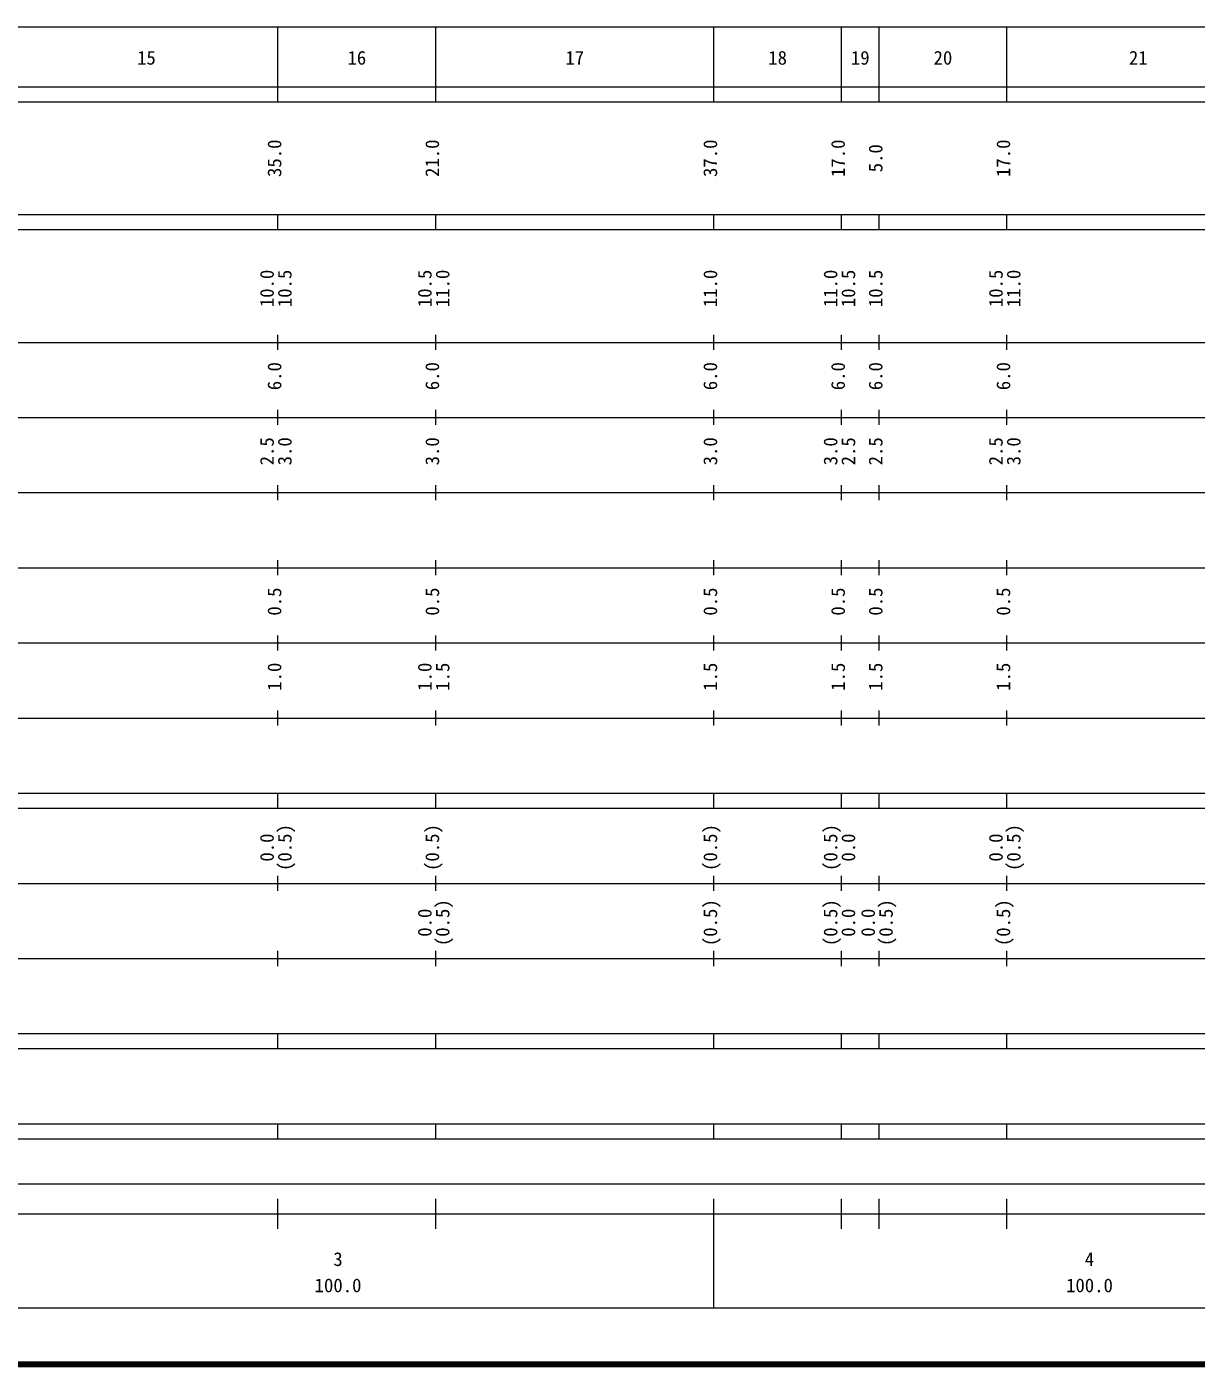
# Model space of a CAD drawing. Units: millimetres on the paper, enlarged 1000 times. Extents: x 40000 to 680000, y 20000 to 380000.
# Drawn here: x 276574 to 432209, y 20000 to 198000 of the extents above; entities that cross this region are included whole.
import ezdxf
from ezdxf.enums import TextEntityAlignment as Align

# ---------------------------------------------------------------- set-up
doc = ezdxf.new("R2010")
doc.units = ezdxf.units.MM
doc.header["$LTSCALE"] = 1000
doc.layers.add('M-TTL', color=2, linetype='Continuous', lineweight=140)
doc.layers.add('M-TTL-BAND', color=7, linetype='Continuous', lineweight=13)
doc.styles.add('ＭＳ ゴシック', font='')
doc.styles.get('ＭＳ ゴシック').set_extended_font_data('MS Gothic')

msp = doc.modelspace()

# ---------------------------------------------------------------- linework, layer by layer
at = {"layer": 'M-TTL'}
msp.add_line((40000, 20000), (680000, 20000), dxfattribs=at)
at = {"layer": 'M-TTL-BAND'}
for p, q in [((68000, 198000), (579000, 198000)), ((310000, 188000), (310000, 198000)), ((331000, 188000), (331000, 198000)), ((368000, 188000), (368000, 198000)), ((385000, 188000), (385000, 198000)), ((390000, 188000), (390000, 198000)), ((407000, 188000), (407000, 198000)), ((40000, 190000), (579000, 190000)), ((40000, 188000), (579000, 188000)), ((40000, 173000), (579000, 173000)), ((310000, 171000), (310000, 173000)), ((331000, 171000), (331000, 173000)), ((368000, 171000), (368000, 173000)), ((385000, 171000), (385000, 173000)), ((390000, 171000), (390000, 173000)), ((407000, 171000), (407000, 173000)), ((40000, 171000), (579000, 171000)), ((310000, 155000), (310000, 157000)), ((331000, 155000), (331000, 157000)), ((368000, 155000), (368000, 157000)), ((385000, 155000), (385000, 157000)), ((390000, 155000), (390000, 157000)), ((407000, 155000), (407000, 157000)), ((40000, 156000), (579000, 156000)), ((46000, 146000), (579000, 146000)), ((310000, 145000), (310000, 147000)), ((331000, 145000), (331000, 147000)), ((368000, 145000), (368000, 147000)), ((385000, 145000), (385000, 147000)), ((390000, 145000), (390000, 147000)), ((407000, 145000), (407000, 147000)), ((52000, 136000), (579000, 136000)), ((310000, 135000), (310000, 137000)), ((331000, 135000), (331000, 137000)), ((368000, 135000), (368000, 137000)), ((385000, 135000), (385000, 137000)), ((390000, 135000), (390000, 137000)), ((407000, 135000), (407000, 137000)), ((310000, 125000), (310000, 127000)), ((331000, 125000), (331000, 127000)), ((368000, 125000), (368000, 127000)), ((385000, 125000), (385000, 127000)), ((390000, 125000), (390000, 127000)), ((407000, 125000), (407000, 127000)), ((46000, 126000), (579000, 126000)), ((52000, 116000), (579000, 116000)), ((310000, 115000), (310000, 117000)), ((331000, 115000), (331000, 117000)), ((368000, 115000), (368000, 117000)), ((385000, 115000), (385000, 117000)), ((390000, 115000), (390000, 117000)), ((407000, 115000), (407000, 117000)), ((310000, 105000), (310000, 107000)), ((331000, 105000), (331000, 107000)), ((368000, 105000), (368000, 107000)), ((385000, 105000), (385000, 107000)), ((390000, 105000), (390000, 107000)), ((407000, 105000), (407000, 107000)), ((46000, 106000), (579000, 106000)), ((40000, 96000), (579000, 96000)), ((310000, 94000), (310000, 96000)), ((331000, 94000), (331000, 96000)), ((368000, 94000), (368000, 96000)), ((385000, 94000), (385000, 96000)), ((390000, 94000), (390000, 96000)), ((407000, 94000), (407000, 96000)), ((40000, 94000), (579000, 94000)), ((49000, 84000), (579000, 84000)), ((310000, 83000), (310000, 85000)), ((331000, 83000), (331000, 85000)), ((368000, 83000), (368000, 85000)), ((385000, 83000), (385000, 85000)), ((390000, 83000), (390000, 85000)), ((407000, 83000), (407000, 85000)), ((310000, 73000), (310000, 75000)), ((331000, 73000), (331000, 75000)), ((368000, 73000), (368000, 75000)), ((385000, 73000), (385000, 75000)), ((390000, 73000), (390000, 75000)), ((407000, 73000), (407000, 75000)), ((40000, 74000), (579000, 74000)), ((40000, 64000), (579000, 64000)), ((310000, 62000), (310000, 64000)), ((331000, 62000), (331000, 64000)), ((368000, 62000), (368000, 64000)), ((385000, 62000), (385000, 64000)), ((390000, 62000), (390000, 64000)), ((407000, 62000), (407000, 64000)), ((40000, 62000), (579000, 62000)), ((40000, 52000), (579000, 52000)), ((310000, 50000), (310000, 52000)), ((331000, 50000), (331000, 52000)), ((368000, 50000), (368000, 52000)), ((385000, 50000), (385000, 52000)), ((390000, 50000), (390000, 52000)), ((407000, 50000), (407000, 52000)), ((40000, 50000), (579000, 50000)), ((71000, 44000), (572000, 44000)), ((310000, 38000), (310000, 42000)), ((331000, 38000), (331000, 42000)), ((368000, 27500), (368000, 42000)), ((385000, 38000), (385000, 42000)), ((390000, 38000), (390000, 42000)), ((407000, 38000), (407000, 42000)), ((40000, 40000), (579000, 40000)), ((68000, 27500), (579000, 27500))]:
    msp.add_line(p, q, dxfattribs=at)

# ---------------------------------------------------------------- texts
at = {"layer": 'M-TTL-BAND', "style": 'ＭＳ ゴシック'}
for s, p in [('15', (292500, 192405)), ('16', (320500, 192405)), ('17', (349500, 192405)), ('18', (376500, 192405)), ('19', (387500, 192405)), ('20', (398500, 192405)), ('21', (424500, 192405)), ('3', (318000, 32523)), ('4', (418000, 32523)), ('100.0', (318000, 29033)), ('100.0', (418000, 29033))]:
    msp.add_text(s, height=1833, dxfattribs=at).set_placement(p, align=Align.BOTTOM_CENTER)
for s, p in [('35.0', (311000, 180500)), ('21.0', (332000, 180500)), ('37.0', (369000, 180500)), ('17.0', (386000, 180500)), ('5.0', (391000, 180500)), ('17.0', (408000, 180500)), ('10.0', (310000, 163174)), ('10.5', (312370, 163174)), ('10.5', (331000, 163174)), ('11.0', (333370, 163174)), ('11.0', (369000, 163174)), ('11.0', (385000, 163174)), ('10.5', (387370, 163174)), ('10.5', (391000, 163174)), ('10.5', (407000, 163174)), ('11.0', (409370, 163174)), ('6.0', (311000, 151500)), ('6.0', (332000, 151500)), ('6.0', (369000, 151500)), ('6.0', (386000, 151500)), ('6.0', (391000, 151500)), ('6.0', (408000, 151500)), ('2.5', (310000, 141500)), ('3.0', (312370, 141500)), ('3.0', (332000, 141500)), ('3.0', (369000, 141500)), ('3.0', (385000, 141500)), ('2.5', (387370, 141500)), ('2.5', (391000, 141500)), ('2.5', (407000, 141500)), ('3.0', (409370, 141500)), ('0.5', (311000, 121500)), ('0.5', (332000, 121500)), ('0.5', (369000, 121500)), ('0.5', (386000, 121500)), ('0.5', (391000, 121500)), ('0.5', (408000, 121500)), ('1.0', (311000, 111500)), ('1.0', (331000, 111500)), ('1.5', (333370, 111500)), ('1.5', (369000, 111500)), ('1.5', (386000, 111500)), ('1.5', (391000, 111500)), ('1.5', (408000, 111500)), ('(0.5)', (312370, 88764)), ('(0.5)', (332000, 88764)), ('(0.5)', (369000, 88764)), ('(0.5)', (385000, 88764)), ('(0.5)', (409370, 88764)), ('0.0', (310000, 88764)), ('0.0', (387370, 88764)), ('0.0', (407000, 88764)), ('0.0', (331000, 78764)), ('(0.5)', (333370, 78764)), ('(0.5)', (369000, 78764)), ('(0.5)', (385000, 78764)), ('0.0', (387370, 78764)), ('0.0', (390000, 78764)), ('(0.5)', (392370, 78764)), ('(0.5)', (408000, 78764))]:
    msp.add_text(s, height=1833, rotation=90, dxfattribs=at).set_placement(p, align=Align.BOTTOM_CENTER)

doc.saveas('drawing.dxf')
